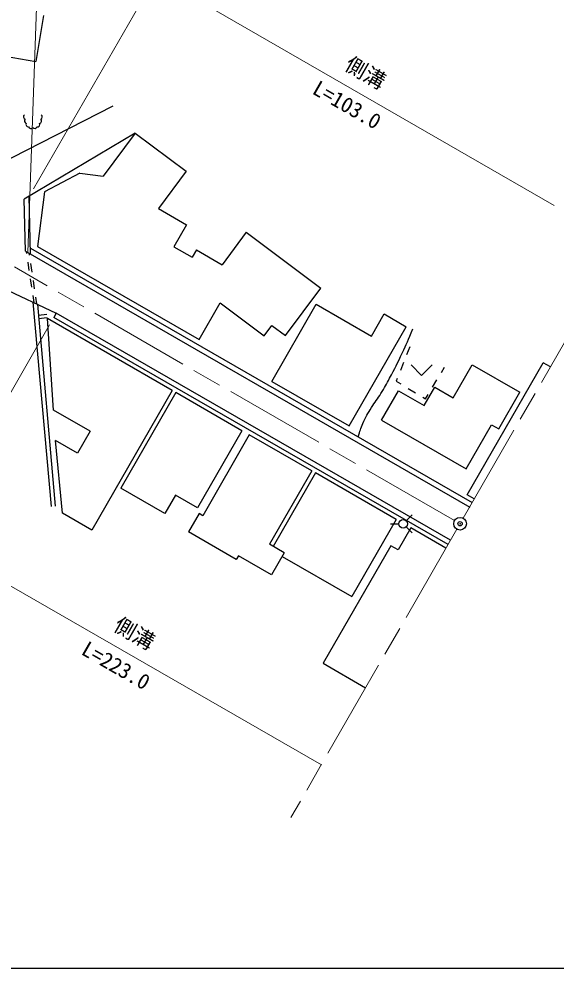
# Model space of a CAD drawing. Units: millimetres, scale not verified. Extents: x 40000 to 680000, y 20000 to 380000.
# Drawn here: x 301204 to 364602, y 205000 to 316964 of the extents above; entities that cross this region are included whole.
import ezdxf
from ezdxf.enums import TextEntityAlignment as Align

# ---------------------------------------------------------------- set-up
doc = ezdxf.new("R2010")
doc.units = ezdxf.units.MM
doc.header["$LTSCALE"] = 1000
doc.header["$PDMODE"] = 32
doc.header["$PDSIZE"] = 500
doc.linetypes.add('CHAIN', pattern=[18.5, 12, -1.5, 3.5, -1.5])
for name, color, linetype, lineweight in [('M-BGD', 7, 'Continuous', 25), ('M-BMK', 2, 'CHAIN', 13), ('M-BMK-SRVR', 3, 'Continuous', 25), ('M-STR-HTXT', 7, 'Continuous', 13), ('M-TTL-BAND', 7, 'Continuous', 25)]:
    doc.layers.add(name, color=color, linetype=linetype, lineweight=lineweight)
doc.layers.add('M-OTRS', color=6, linetype='Continuous')
doc.styles.add('@ＭＳ ゴシック', font='')
doc.styles.add('ＭＳ ゴシック', font='')
doc.styles.get('@ＭＳ ゴシック').set_extended_font_data('@MS Gothic')
doc.styles.get('ＭＳ ゴシック').set_extended_font_data('MS Gothic')

msp = doc.modelspace()

# ---------------------------------------------------------------- linework, layer by layer
at = {"layer": 'M-BGD'}
for p, q in [((304113, 317385), (303194, 311962)), ((294320, 313466), (303194, 311962)), ((312277, 306695), (293535, 297081)), ((314934, 303502), (301824, 295691)), ((314934, 303502), (311154, 298437)), ((314934, 303502), (320945, 299016)), ((320945, 299016), (317655, 294608)), ((308378, 298793), (304216, 296574)), ((308378, 298793), (311154, 298437)), ((301955, 289568), (301824, 295691)), ((302563, 289218), (302416, 296044)), ((304216, 296574), (303390, 290126)), ((317655, 294608), (320976, 292697)), ((320976, 292697), (319480, 290097)), ((328032, 291794), (325179, 287971)), ((328032, 291794), (336848, 285215)), ((303390, 290126), (322458, 279153)), ((319480, 290097), (321647, 288850)), ((301955, 289568), (354408, 259381)), ((302054, 289511), (302088, 289280)), ((302386, 289320), (302420, 289088)), ((302548, 289919), (354707, 259901)), ((322146, 289717), (321647, 288850)), ((322146, 289717), (325179, 287971)), ((302236, 288291), (302385, 287302)), ((302568, 288100), (302717, 287111)), ((302533, 286313), (302681, 285324)), ((302865, 286122), (303013, 285133)), ((299252, 285249), (305609, 282273)), ((332661, 279605), (336848, 285215)), ((302829, 284335), (302951, 283517)), ((302852, 283563), (304998, 259437)), ((303161, 284144), (303277, 283364)), ((303376, 283318), (305496, 259481)), ((322458, 279153), (324952, 283486)), ((324952, 283486), (330161, 279599)), ((331064, 274200), (336301, 283301)), ((336301, 283301), (342801, 279560)), ((305609, 282273), (305310, 281753)), ((305482, 282216), (305581, 282224)), ((352161, 255482), (305609, 282273)), ((342801, 279560), (344298, 282160)), ((344298, 282160), (346898, 280664)), ((303490, 282038), (304486, 282127)), ((303525, 281640), (304522, 281729)), ((319291, 273130), (304557, 281609)), ((305268, 270816), (304557, 281609)), ((351862, 254962), (305310, 281753)), ((330161, 279599), (331058, 280801)), ((331058, 280801), (332661, 279605)), ((340164, 268963), (346898, 280664)), ((347337, 278283), (346968, 277353)), ((346600, 276423), (346231, 275494)), ((347484, 276166), (348734, 274916)), ((349984, 276166), (348734, 274916)), ((351064, 275243), (351450, 275883)), ((352454, 272274), (354698, 276174)), ((354126, 260812), (363102, 276415)), ((354698, 276174), (360332, 272932)), ((363942, 275931), (363102, 276415)), ((345863, 274564), (345737, 274246)), ((350032, 273529), (350548, 274386)), ((331064, 274200), (340164, 268963)), ((345737, 274246), (346300, 273906)), ((347156, 273388), (348012, 272871)), ((349040, 271354), (350287, 273521)), ((350287, 273521), (352454, 272274)), ((319291, 273130), (309814, 256662)), ((319725, 272880), (313240, 261613)), ((327525, 268391), (319725, 272880)), ((344011, 269633), (346006, 273100)), ((346006, 273100), (349040, 271354)), ((348868, 272354), (349203, 272151)), ((349203, 272151), (349516, 272672)), ((357838, 268599), (360332, 272932)), ((309602, 268322), (305268, 270816)), ((344011, 269633), (353978, 263897)), ((353978, 263897), (356971, 269097)), ((356971, 269097), (357838, 268599)), ((309602, 268322), (308105, 265722)), ((327525, 268391), (322288, 259290)), ((328392, 267892), (322905, 258358)), ((335759, 263652), (328392, 267892)), ((308105, 265722), (305505, 267218)), ((306347, 258657), (305505, 267218)), ((335759, 263652), (330771, 254985)), ((336192, 263403), (331204, 254736)), ((345726, 257916), (336192, 263403)), ((318441, 258620), (313240, 261613)), ((319688, 260787), (318441, 258620)), ((322288, 259290), (319688, 260787)), ((354957, 260334), (354126, 260812)), ((309814, 256662), (306347, 258657)), ((322472, 258608), (321225, 256441)), ((322905, 258358), (322472, 258608)), ((345726, 257916), (340489, 248816)), ((347616, 258456), (346909, 257749)), ((326858, 253199), (321225, 256441)), ((345056, 257396), (346056, 257396)), ((347460, 256919), (345963, 254318)), ((346909, 257042), (347616, 256335)), ((351612, 254529), (347460, 256919)), ((332504, 253988), (330771, 254985)), ((345097, 254817), (337116, 240950)), ((345963, 254318), (345097, 254817)), ((327108, 253632), (326858, 253199)), ((331008, 251387), (327108, 253632)), ((332504, 253988), (331008, 251387)), ((332255, 253554), (340489, 248816)), ((337116, 240950), (342127, 238066))]:
    msp.add_line(p, q, dxfattribs=at)
msp.add_circle((346556, 257396), 500, dxfattribs=at)
for centre, start, end in [((302040, 305424), 131.69646, 250.31174), ((302153, 304931), 135.42173, 248.97879), ((302326, 304546), 159.44719, 269.02338), ((303365, 304524), 265.11616, 25.19228), ((303561, 304942), 284.47614, 41.84201), ((303655, 305412), 295.5816, 51.83622), ((302607, 304337), 197.56364, 321.14954), ((303065, 304347), 221.4806, 335.92433)]:
    msp.add_arc(centre, 300, start, end, dxfattribs=at)
msp.add_open_spline([(341261, 267640), (341469, 268395), (341546, 268635), (341802, 269246), (342124, 270017), (342391, 270411), (342826, 271124), (343233, 271792), (343527, 272123), (343936, 272789), (344357, 273476), (344578, 273871), (344960, 274581), (345575, 275727), (345908, 276376), (346455, 277556), (346965, 278655), (347121, 279030), (347681, 280404)], degree=3, knots=[0, 0, 0, 0, 1, 1, 1, 2, 2, 2, 3, 3, 3, 4, 4, 4, 5, 5, 5, 6, 6, 6, 6], dxfattribs=at)
at = {"layer": 'M-BMK'}
for p, q in [((352622, 257784), (300667, 287717)), ((353646, 258060), (365752, 279072)), ((352898, 256760), (333304, 222750))]:
    msp.add_line(p, q, dxfattribs=at)
at = {"layer": 'M-BMK-SRVR'}
msp.add_circle((353272, 257410), 750, dxfattribs=at)
msp.add_point((353272, 257410), dxfattribs=at)
at = {"layer": 'M-OTRS'}
msp.add_point((353272, 257410), dxfattribs=at)
at = {"layer": 'M-STR-HTXT'}
for p, q in [((303617, 328368), (302236, 289406)), ((302915, 296910), (318391, 323771)), ((317392, 322038), (364397, 294958)), ((304811, 280886), (289348, 254018)), ((336898, 228960), (290346, 255751))]:
    msp.add_line(p, q, dxfattribs=at)
at = {"layer": 'M-TTL-BAND'}
msp.add_line((40000, 205000), (579000, 205000), dxfattribs=at)

# ---------------------------------------------------------------- texts
at = {"layer": 'M-STR-HTXT', "style": 'ＭＳ ゴシック'}
for rotation, p in [(330.053, (341394, 309365)), (330.079, (314121, 243223))]:
    msp.add_text('側溝', height=1833, rotation=rotation, dxfattribs=at).set_placement(p, align=Align.BOTTOM_CENTER)
at = {"layer": 'M-STR-HTXT', "style": '@ＭＳ ゴシック'}
for s, rotation, p in [('L=103.0', 330.053, (340395, 307632)), ('L=223.0', 330.079, (313123, 241489))]:
    msp.add_text(s, height=1833, rotation=rotation, dxfattribs=at).set_placement(p, align=Align.TOP_CENTER)

doc.saveas('drawing.dxf')
